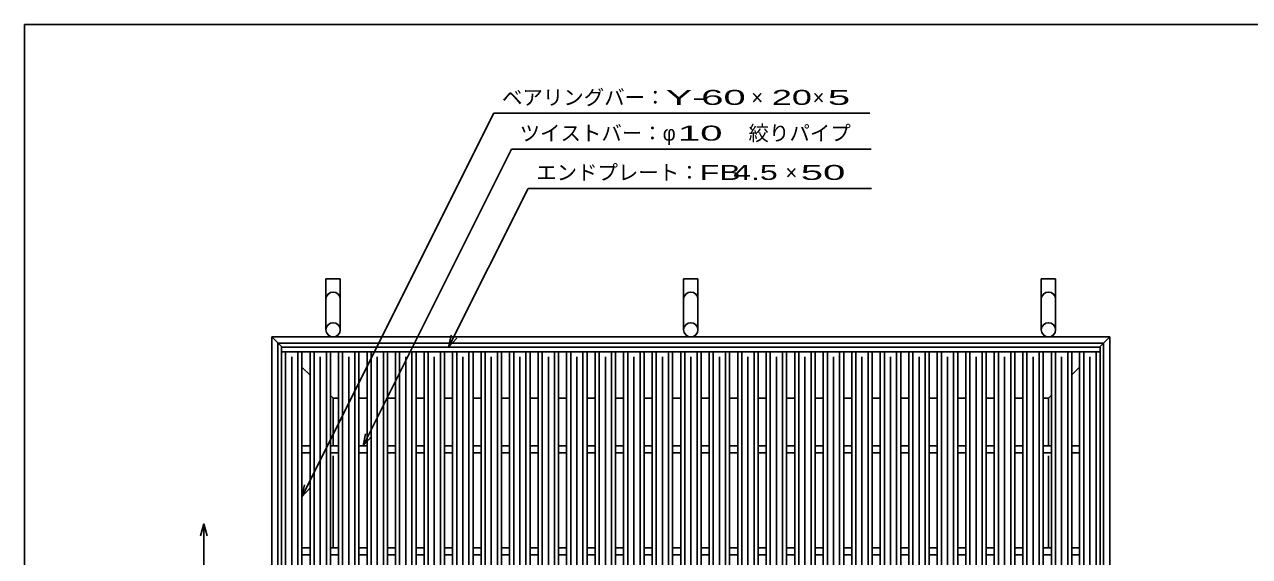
# Model space of a CAD drawing. Units: millimetres, scale not verified. Extents: x -1456 to 1379, y -1028 to 847.
# Drawn here: x -1389 to -190, y 326 to 847 of the extents above; entities that cross this region are included whole.
import ezdxf
from ezdxf.enums import TextEntityAlignment as Align

# ---------------------------------------------------------------- set-up
doc = ezdxf.new("R2010")
doc.units = ezdxf.units.MM
doc.header["$LTSCALE"] = 8
for name, color, linetype, lineweight in [('0_2', 150, 'Continuous', 25), ('16', 3, 'Continuous', 25), ('19', 6, 'Continuous', 25), ('22', 2, 'Continuous', 25)]:
    doc.layers.add(name, color=color, linetype=linetype, lineweight=lineweight)
doc.styles.add('ベクトル', font='')
doc.styles.get('ベクトル').set_extended_font_data('ベクトル')

msp = doc.modelspace()

# ---------------------------------------------------------------- linework, layer by layer
at = {"layer": '0_2'}
for p, q in [((-1388.8, -912.8), (-1388.8, 847.2)), ((-1388.8, 847.2), (1379.2, 847.2))]:
    msp.add_line(p, q, dxfattribs=at)
at = {"layer": '0_2', "color": 4}
for p, q in [((-1213.3, 358.366), (-1216.5, 346.366)), ((-1210.1, 346.366), (-1213.3, 358.366)), ((-1213.3, 358.366), (-1213.3, 118.366))]:
    msp.add_line(p, q, dxfattribs=at)
at = {"layer": '16'}
for p, q in [((-1137.3, 531.2), (-336.3, 531.2)), ((-1137.3, 526.7), (-1137.3, 531.2)), ((-336.3, 526.7), (-336.3, 531.2)), ((-1137.3, 526.7), (-336.3, 526.7)), ((-1137.3, -264.3), (-1137.3, 526.7)), ((-1137.3, 526.7), (-1117.3, 526.7)), ((-1133.3, -264.3), (-1133.3, 526.7)), ((-1127.3, -259.3), (-1127.3, 521.7)), ((-1121.3, -264.3), (-1121.3, 526.7)), ((-1117.3, -264.3), (-1117.3, 526.7)), ((-1109.4, -264.3), (-1109.4, 526.7)), ((-1109.4, 526.7), (-1089.4, 526.7)), ((-1105.4, -264.3), (-1105.4, 526.7)), ((-1099.4, -259.3), (-1099.4, 521.7)), ((-1093.4, -264.3), (-1093.4, 526.7)), ((-1089.4, -264.3), (-1089.4, 526.7)), ((-1081.5, -264.3), (-1081.5, 526.7)), ((-1081.5, 526.7), (-1061.5, 526.7)), ((-1077.5, -264.3), (-1077.5, 526.7)), ((-1071.5, -259.3), (-1071.5, 521.7)), ((-1065.5, -264.3), (-1065.5, 526.7)), ((-1061.5, -264.3), (-1061.5, 526.7)), ((-1053.6, -264.3), (-1053.6, 526.7)), ((-1053.6, 526.7), (-1033.6, 526.7)), ((-1049.6, -264.3), (-1049.6, 526.7)), ((-1043.6, -259.3), (-1043.6, 521.7)), ((-1037.6, -264.3), (-1037.6, 526.7)), ((-1033.6, -264.3), (-1033.6, 526.7)), ((-1025.7, -264.3), (-1025.7, 526.7)), ((-1025.7, 526.7), (-1005.7, 526.7)), ((-1021.7, -264.3), (-1021.7, 526.7)), ((-1015.7, -259.3), (-1015.7, 521.7)), ((-1009.7, -264.3), (-1009.7, 526.7)), ((-1005.7, -264.3), (-1005.7, 526.7)), ((-997.8, -264.3), (-997.8, 526.7)), ((-997.8, 526.7), (-977.8, 526.7)), ((-993.8, -264.3), (-993.8, 526.7)), ((-987.8, -259.3), (-987.8, 521.7)), ((-981.8, -264.3), (-981.8, 526.7)), ((-977.8, -264.3), (-977.8, 526.7)), ((-969.9, -264.3), (-969.9, 526.7)), ((-969.9, 526.7), (-949.9, 526.7)), ((-965.9, -264.3), (-965.9, 526.7)), ((-959.9, -259.3), (-959.9, 521.7)), ((-953.9, -264.3), (-953.9, 526.7)), ((-949.9, -264.3), (-949.9, 526.7)), ((-942, -264.3), (-942, 526.7)), ((-942, 526.7), (-922, 526.7)), ((-938, -264.3), (-938, 526.7)), ((-932, -259.3), (-932, 521.7)), ((-926, -264.3), (-926, 526.7)), ((-922, -264.3), (-922, 526.7)), ((-914.1, -264.3), (-914.1, 526.7)), ((-914.1, 526.7), (-894.1, 526.7)), ((-910.1, -264.3), (-910.1, 526.7)), ((-904.1, -259.3), (-904.1, 521.7)), ((-898.1, -264.3), (-898.1, 526.7)), ((-894.1, -264.3), (-894.1, 526.7)), ((-886.2, -264.3), (-886.2, 526.7)), ((-886.2, 526.7), (-866.2, 526.7)), ((-882.2, -264.3), (-882.2, 526.7)), ((-876.2, -259.3), (-876.2, 521.7)), ((-870.2, -264.3), (-870.2, 526.7)), ((-866.2, -264.3), (-866.2, 526.7)), ((-858.3, -264.3), (-858.3, 526.7)), ((-858.3, 526.7), (-838.3, 526.7)), ((-854.3, -264.3), (-854.3, 526.7)), ((-848.3, -259.3), (-848.3, 521.7)), ((-842.3, -264.3), (-842.3, 526.7)), ((-838.3, -264.3), (-838.3, 526.7)), ((-830.4, -264.3), (-830.4, 526.7)), ((-830.4, 526.7), (-810.4, 526.7)), ((-826.4, -264.3), (-826.4, 526.7)), ((-820.4, -259.3), (-820.4, 521.7)), ((-814.4, -264.3), (-814.4, 526.7)), ((-810.4, -264.3), (-810.4, 526.7)), ((-802.5, -264.3), (-802.5, 526.7)), ((-802.5, 526.7), (-782.5, 526.7)), ((-798.5, -264.3), (-798.5, 526.7)), ((-792.5, -259.3), (-792.5, 521.7)), ((-786.5, -264.3), (-786.5, 526.7)), ((-782.5, -264.3), (-782.5, 526.7)), ((-774.6, -264.3), (-774.6, 526.7)), ((-774.6, 526.7), (-754.6, 526.7)), ((-770.6, -264.3), (-770.6, 526.7)), ((-764.6, -259.3), (-764.6, 521.7)), ((-758.6, -264.3), (-758.6, 526.7)), ((-754.6, -264.3), (-754.6, 526.7)), ((-746.7, -264.3), (-746.7, 526.7)), ((-746.7, 526.7), (-726.7, 526.7)), ((-742.7, -264.3), (-742.7, 526.7)), ((-736.7, -259.3), (-736.7, 521.7)), ((-730.7, -264.3), (-730.7, 526.7)), ((-726.7, -264.3), (-726.7, 526.7)), ((-718.8, -264.3), (-718.8, 526.7)), ((-718.8, 526.7), (-698.8, 526.7)), ((-714.8, -264.3), (-714.8, 526.7)), ((-708.8, -259.3), (-708.8, 521.7)), ((-702.8, -264.3), (-702.8, 526.7)), ((-698.8, -264.3), (-698.8, 526.7)), ((-690.9, -264.3), (-690.9, 526.7)), ((-690.9, 526.7), (-670.9, 526.7)), ((-686.9, -264.3), (-686.9, 526.7)), ((-680.9, -259.3), (-680.9, 521.7)), ((-674.9, -264.3), (-674.9, 526.7)), ((-670.9, -264.3), (-670.9, 526.7)), ((-663, -264.3), (-663, 526.7)), ((-663, 526.7), (-643, 526.7)), ((-659, -264.3), (-659, 526.7)), ((-653, -259.3), (-653, 521.7)), ((-647, -264.3), (-647, 526.7)), ((-643, -264.3), (-643, 526.7)), ((-635.1, -264.3), (-635.1, 526.7)), ((-635.1, 526.7), (-615.1, 526.7)), ((-631.1, -264.3), (-631.1, 526.7)), ((-625.1, -259.3), (-625.1, 521.7)), ((-619.1, -264.3), (-619.1, 526.7)), ((-615.1, -264.3), (-615.1, 526.7)), ((-607.2, -264.3), (-607.2, 526.7)), ((-607.2, 526.7), (-587.2, 526.7)), ((-603.2, -264.3), (-603.2, 526.7)), ((-597.2, -259.3), (-597.2, 521.7)), ((-591.2, -264.3), (-591.2, 526.7)), ((-587.2, -264.3), (-587.2, 526.7)), ((-579.3, -264.3), (-579.3, 526.7)), ((-579.3, 526.7), (-559.3, 526.7)), ((-575.3, -264.3), (-575.3, 526.7)), ((-569.3, -259.3), (-569.3, 521.7)), ((-563.3, -264.3), (-563.3, 526.7)), ((-559.3, -264.3), (-559.3, 526.7)), ((-551.4, -264.3), (-551.4, 526.7)), ((-551.4, 526.7), (-531.4, 526.7)), ((-547.4, -264.3), (-547.4, 526.7)), ((-541.4, -259.3), (-541.4, 521.7)), ((-535.4, -264.3), (-535.4, 526.7)), ((-531.4, -264.3), (-531.4, 526.7)), ((-523.5, -264.3), (-523.5, 526.7)), ((-523.5, 526.7), (-503.5, 526.7)), ((-519.5, -264.3), (-519.5, 526.7)), ((-513.5, -259.3), (-513.5, 521.7)), ((-507.5, -264.3), (-507.5, 526.7)), ((-503.5, -264.3), (-503.5, 526.7)), ((-495.6, -264.3), (-495.6, 526.7)), ((-495.6, 526.7), (-475.6, 526.7)), ((-491.6, -264.3), (-491.6, 526.7)), ((-485.6, -259.3), (-485.6, 521.7)), ((-479.6, -264.3), (-479.6, 526.7)), ((-475.6, -264.3), (-475.6, 526.7)), ((-467.7, -264.3), (-467.7, 526.7)), ((-467.7, 526.7), (-447.7, 526.7)), ((-463.7, -264.3), (-463.7, 526.7)), ((-457.7, -259.3), (-457.7, 521.7)), ((-451.7, -264.3), (-451.7, 526.7)), ((-447.7, -264.3), (-447.7, 526.7)), ((-439.8, -264.3), (-439.8, 526.7)), ((-439.8, 526.7), (-419.8, 526.7)), ((-435.8, -264.3), (-435.8, 526.7)), ((-429.8, -259.3), (-429.8, 521.7)), ((-423.8, -264.3), (-423.8, 526.7)), ((-419.8, -264.3), (-419.8, 526.7)), ((-411.9, -264.3), (-411.9, 526.7)), ((-411.9, 526.7), (-391.9, 526.7)), ((-407.9, -264.3), (-407.9, 526.7)), ((-401.9, -259.3), (-401.9, 521.7)), ((-395.9, -264.3), (-395.9, 526.7)), ((-391.9, -264.3), (-391.9, 526.7)), ((-384, -264.3), (-384, 526.7)), ((-384, 526.7), (-364, 526.7)), ((-380, -264.3), (-380, 526.7)), ((-374, -259.3), (-374, 521.7)), ((-368, -264.3), (-368, 526.7)), ((-364, -264.3), (-364, 526.7)), ((-356.3, -264.3), (-356.3, 526.7)), ((-356.3, 526.7), (-336.3, 526.7)), ((-352.3, -264.3), (-352.3, 526.7)), ((-346.3, -259.3), (-346.3, 521.7)), ((-340.3, -264.3), (-340.3, 526.7)), ((-336.3, -264.3), (-336.3, 526.7)), ((-1117.3, 434.7), (-1109.4, 434.7)), ((-1089.4, 434.7), (-1081.5, 434.7)), ((-1061.5, 434.7), (-1053.6, 434.7)), ((-1033.6, 434.7), (-1025.7, 434.7)), ((-1005.7, 434.7), (-997.8, 434.7)), ((-977.8, 434.7), (-969.9, 434.7)), ((-949.9, 434.7), (-942, 434.7)), ((-922, 434.7), (-914.1, 434.7)), ((-894.1, 434.7), (-886.2, 434.7)), ((-866.2, 434.7), (-858.3, 434.7)), ((-838.3, 434.7), (-830.4, 434.7)), ((-810.4, 434.7), (-802.5, 434.7)), ((-782.5, 434.7), (-774.6, 434.7)), ((-754.6, 434.7), (-746.7, 434.7)), ((-726.7, 434.7), (-718.8, 434.7)), ((-698.8, 434.7), (-690.9, 434.7)), ((-670.9, 434.7), (-663, 434.7)), ((-643, 434.7), (-635.1, 434.7)), ((-615.1, 434.7), (-607.2, 434.7)), ((-587.2, 434.7), (-579.3, 434.7)), ((-559.3, 434.7), (-551.4, 434.7)), ((-531.4, 434.7), (-523.5, 434.7)), ((-503.5, 434.7), (-495.6, 434.7)), ((-475.6, 434.7), (-467.7, 434.7)), ((-447.7, 434.7), (-439.8, 434.7)), ((-419.8, 434.7), (-411.9, 434.7)), ((-391.9, 434.7), (-384, 434.7)), ((-364, 434.7), (-356.3, 434.7)), ((-1117.3, 427.7), (-1109.4, 427.7)), ((-1089.4, 427.7), (-1081.5, 427.7)), ((-1061.5, 427.7), (-1053.6, 427.7)), ((-1033.6, 427.7), (-1025.7, 427.7)), ((-1005.7, 427.7), (-997.8, 427.7)), ((-977.8, 427.7), (-969.9, 427.7)), ((-949.9, 427.7), (-942, 427.7)), ((-922, 427.7), (-914.1, 427.7)), ((-894.1, 427.7), (-886.2, 427.7)), ((-866.2, 427.7), (-858.3, 427.7)), ((-838.3, 427.7), (-830.4, 427.7)), ((-810.4, 427.7), (-802.5, 427.7)), ((-782.5, 427.7), (-774.6, 427.7)), ((-754.6, 427.7), (-746.7, 427.7)), ((-726.7, 427.7), (-718.8, 427.7)), ((-698.8, 427.7), (-690.9, 427.7)), ((-670.9, 427.7), (-663, 427.7)), ((-643, 427.7), (-635.1, 427.7)), ((-615.1, 427.7), (-607.2, 427.7)), ((-587.2, 427.7), (-579.3, 427.7)), ((-559.3, 427.7), (-551.4, 427.7)), ((-531.4, 427.7), (-523.5, 427.7)), ((-503.5, 427.7), (-495.6, 427.7)), ((-475.6, 427.7), (-467.7, 427.7)), ((-447.7, 427.7), (-439.8, 427.7)), ((-419.8, 427.7), (-411.9, 427.7)), ((-391.9, 427.7), (-384, 427.7)), ((-364, 427.7), (-356.3, 427.7)), ((-1117.3, 334.7), (-1109.4, 334.7)), ((-1117.3, 327.7), (-1109.4, 327.7)), ((-1089.4, 334.7), (-1081.5, 334.7)), ((-1089.4, 327.7), (-1081.5, 327.7)), ((-1061.5, 334.7), (-1053.6, 334.7)), ((-1061.5, 327.7), (-1053.6, 327.7)), ((-1033.6, 334.7), (-1025.7, 334.7)), ((-1033.6, 327.7), (-1025.7, 327.7)), ((-1005.7, 334.7), (-997.8, 334.7)), ((-1005.7, 327.7), (-997.8, 327.7)), ((-977.8, 334.7), (-969.9, 334.7)), ((-977.8, 327.7), (-969.9, 327.7)), ((-949.9, 334.7), (-942, 334.7)), ((-949.9, 327.7), (-942, 327.7)), ((-922, 334.7), (-914.1, 334.7)), ((-922, 327.7), (-914.1, 327.7)), ((-894.1, 334.7), (-886.2, 334.7)), ((-894.1, 327.7), (-886.2, 327.7)), ((-866.2, 334.7), (-858.3, 334.7)), ((-866.2, 327.7), (-858.3, 327.7)), ((-838.3, 334.7), (-830.4, 334.7)), ((-838.3, 327.7), (-830.4, 327.7)), ((-810.4, 334.7), (-802.5, 334.7)), ((-810.4, 327.7), (-802.5, 327.7)), ((-782.5, 334.7), (-774.6, 334.7)), ((-782.5, 327.7), (-774.6, 327.7)), ((-754.6, 334.7), (-746.7, 334.7)), ((-754.6, 327.7), (-746.7, 327.7)), ((-726.7, 334.7), (-718.8, 334.7)), ((-726.7, 327.7), (-718.8, 327.7)), ((-698.8, 334.7), (-690.9, 334.7)), ((-698.8, 327.7), (-690.9, 327.7)), ((-670.9, 334.7), (-663, 334.7)), ((-670.9, 327.7), (-663, 327.7)), ((-643, 334.7), (-635.1, 334.7)), ((-643, 327.7), (-635.1, 327.7)), ((-615.1, 334.7), (-607.2, 334.7)), ((-615.1, 327.7), (-607.2, 327.7)), ((-587.2, 334.7), (-579.3, 334.7)), ((-587.2, 327.7), (-579.3, 327.7)), ((-559.3, 334.7), (-551.4, 334.7)), ((-559.3, 327.7), (-551.4, 327.7)), ((-531.4, 334.7), (-523.5, 334.7)), ((-531.4, 327.7), (-523.5, 327.7)), ((-503.5, 334.7), (-495.6, 334.7)), ((-503.5, 327.7), (-495.6, 327.7)), ((-475.6, 334.7), (-467.7, 334.7)), ((-475.6, 327.7), (-467.7, 327.7)), ((-447.7, 334.7), (-439.8, 334.7)), ((-447.7, 327.7), (-439.8, 327.7)), ((-419.8, 334.7), (-411.9, 334.7)), ((-419.8, 327.7), (-411.9, 327.7)), ((-391.9, 334.7), (-384, 334.7)), ((-391.9, 327.7), (-384, 327.7)), ((-364, 334.7), (-356.3, 334.7)), ((-364, 327.7), (-356.3, 327.7))]:
    msp.add_line(p, q, dxfattribs=at)
at = {"layer": '19'}
for p, q in [((-1093.8, 548.2), (-1093.8, 598.2)), ((-1093.8, 598.2), (-1079.8, 598.2)), ((-1079.8, 598.2), (-1079.8, 548.2)), ((-743.8, 548.2), (-743.8, 598.2)), ((-743.8, 598.2), (-729.8, 598.2)), ((-729.8, 598.2), (-729.8, 548.2)), ((-393.8, 548.2), (-393.8, 598.2)), ((-393.8, 598.2), (-379.8, 598.2)), ((-379.8, 598.2), (-379.8, 548.2)), ((-1146.8, 541.2), (-326.8, 541.2)), ((-1146.8, -278.8), (-1146.8, 541.2)), ((-1136.8, 531.2), (-1146.8, 541.2)), ((-336.8, 531.2), (-326.8, 541.2)), ((-326.8, -278.8), (-326.8, 541.2)), ((-1140.8, 535.2), (-332.8, 535.2)), ((-1140.8, -272.8), (-1140.8, 535.2)), ((-332.8, -272.8), (-332.8, 535.2)), ((-1109.4, 503.8), (-1117.3, 511.7)), ((-364.2, 503.8), (-356.3, 511.7)), ((-1086.8, 481.2), (-1089.4, 483.8)), ((-1086.8, 481.2), (-1081.5, 481.2)), ((-1086.8, 434.7), (-1086.8, 481.2)), ((-1061.5, 481.2), (-1053.6, 481.2)), ((-1033.6, 481.2), (-1025.7, 481.2)), ((-1005.7, 481.2), (-997.8, 481.2)), ((-977.8, 481.2), (-969.9, 481.2)), ((-949.9, 481.2), (-942, 481.2)), ((-922, 481.2), (-914.1, 481.2)), ((-894.1, 481.2), (-886.2, 481.2)), ((-866.2, 481.2), (-858.3, 481.2)), ((-838.3, 481.2), (-830.4, 481.2)), ((-810.4, 481.2), (-802.5, 481.2)), ((-782.5, 481.2), (-774.6, 481.2)), ((-754.6, 481.2), (-746.7, 481.2)), ((-726.7, 481.2), (-718.8, 481.2)), ((-698.8, 481.2), (-690.9, 481.2)), ((-670.9, 481.2), (-663, 481.2)), ((-643, 481.2), (-635.1, 481.2)), ((-615.1, 481.2), (-607.2, 481.2)), ((-587.2, 481.2), (-579.3, 481.2)), ((-559.3, 481.2), (-551.4, 481.2)), ((-531.4, 481.2), (-523.5, 481.2)), ((-503.5, 481.2), (-495.6, 481.2)), ((-475.6, 481.2), (-467.7, 481.2)), ((-447.7, 481.2), (-439.8, 481.2)), ((-419.8, 481.2), (-411.9, 481.2)), ((-391.9, 481.2), (-386.8, 481.2)), ((-386.8, 481.2), (-384.2, 483.8)), ((-386.8, 434.7), (-386.8, 481.2)), ((-1086.8, 334.7), (-1086.8, 424.7)), ((-386.8, 334.7), (-386.8, 424.7))]:
    msp.add_line(p, q, dxfattribs=at)
for centre in [(-1086.8, 548.2), (-736.8, 548.2), (-386.8, 548.2)]:
    msp.add_circle(centre, 7, dxfattribs=at)
for centre in [(-1086.8, 578.2), (-736.8, 578.2), (-386.8, 578.2)]:
    msp.add_arc(centre, 7, 0, 180, dxfattribs=at)
at = {"layer": '22', "color": 4}
for p, q in [((-1117.3, 384.7), (-929.55, 760.2)), ((-929.55, 760.2), (-561.55, 760.2)), ((-1057.55, 434.7), (-912.3, 725.2)), ((-912.3, 725.2), (-560.3, 725.2)), ((-973.85, 531.2), (-896.1, 686.7)), ((-896.1, 686.7), (-560.1, 686.7)), ((-973.85, 531.2), (-971.45, 542.88)), ((-973.85, 531.2), (-965.85, 540)), ((-1057.55, 434.7), (-1055.15, 446.38)), ((-1057.55, 434.7), (-1049.55, 443.5)), ((-1117.3, 384.7), (-1114.9, 396.38)), ((-1117.3, 384.7), (-1109.3, 393.5))]:
    msp.add_line(p, q, dxfattribs=at)

# ---------------------------------------------------------------- texts
at = {"layer": '22', "style": 'ベクトル'}
for s, p in [('ベアリングバー：', (-921.55, 775.8)), ('×', (-677.55, 775.8)), ('×', (-617.55, 775.8)), ('ツイストバー：', (-904.3, 740.8)), ('φ', (-764.3, 740.8)), ('絞りパイプ', (-680.3, 740.8)), ('エンドプレート：', (-888.1, 702.3)), ('×', (-644.1, 702.3))]:
    msp.add_text(s, height=14.66, dxfattribs=at).set_placement(p, align=Align.MIDDLE_LEFT)
for s, width, p in [('Y-', 2, (-761.55, 775.8)), (' 60 ', 2, (-737.55, 775.8)), ('20', 1.8, (-657.55, 775.8)), (' 5 ', 2, (-613.55, 775.8)), (' 10 ', 2, (-760.3, 740.8)), ('FB', 1.6, (-728.1, 702.3)), (' 4.5 ', 1.6, (-704.1, 702.3)), (' 50 ', 2, (-640.1, 702.3))]:
    msp.add_text(s, height=14.66, dxfattribs=dict(at, width=width)).set_placement(p, align=Align.MIDDLE_LEFT)

doc.saveas('drawing.dxf')
